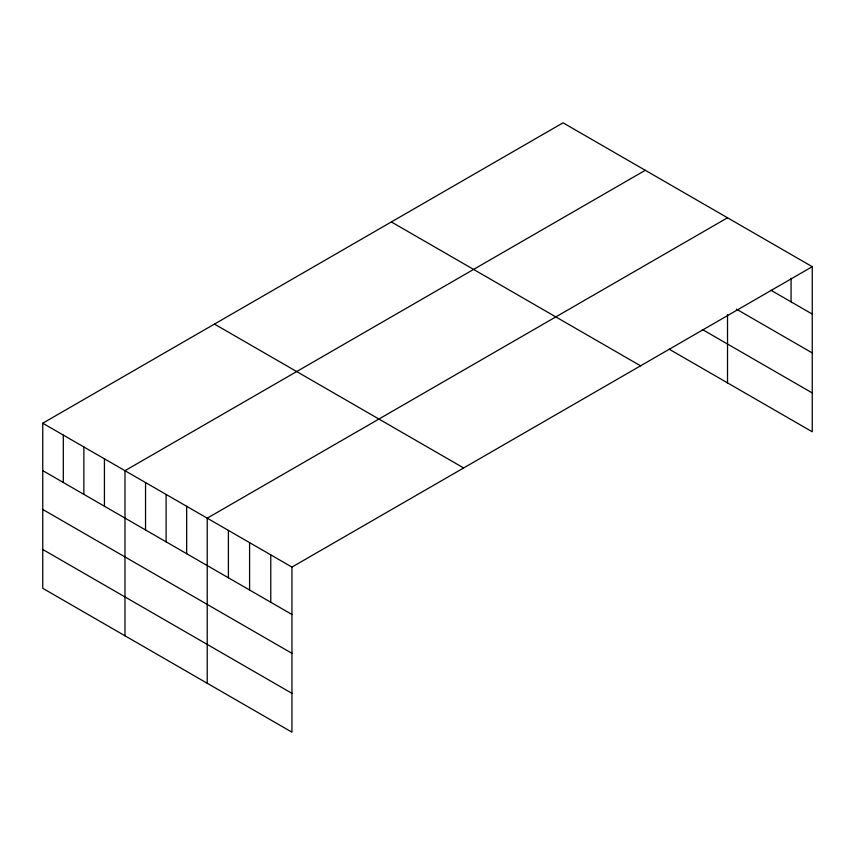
<?xml version="1.0" encoding="UTF-8"?>
<svg xmlns="http://www.w3.org/2000/svg" width="855" height="855" viewBox="0 0 855 855"><rect width="100%" height="100%" fill="white"/><g stroke="black" fill="none" stroke-linecap="round" stroke-linejoin="round"><path stroke-width="1.28" d="M42.75 423.214L291.95 567.089L291.95 732.179L42.75 588.304L42.75 423.214L563.05 122.821L812.25 266.696L812.25 431.786L669.273 349.246M645.29 170.295L124.99 470.688L124.99 635.789M727.52 217.779L207.22 518.173L207.22 683.263M291.95 567.089L812.25 266.696M770.996 290.273L812.25 314.084M736.444 309.157L812.25 352.933M702.393 329.528L812.25 392.947M391.355 221.947L640.555 365.822M214.445 324.077L463.645 467.952M42.75 470.613L291.95 614.478M42.75 509.452L291.95 653.327M42.75 549.466L291.95 693.341M791.067 278.164L791.067 301.858M727.52 314.683L727.52 382.869M270.768 554.852L270.768 602.251M249.585 542.626L249.585 590.025M228.403 530.399L228.403 577.798M186.657 506.299L186.657 553.698M166.105 494.425L166.105 541.824M145.542 482.562L145.542 529.961M104.428 458.825L104.428 506.213M83.865 446.951L83.865 494.35M63.313 435.077L63.313 482.477"/></g></svg>
